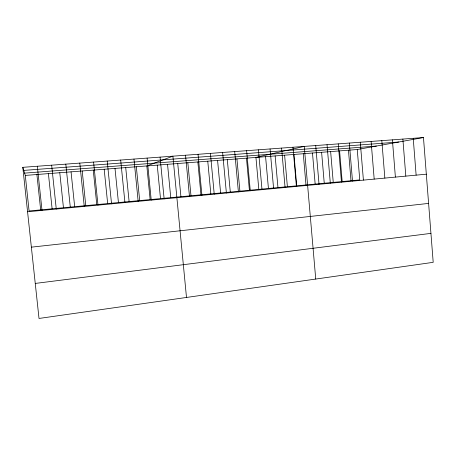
<?xml version="1.0" encoding="UTF-8"?>
<svg xmlns="http://www.w3.org/2000/svg" width="456" height="456" viewBox="0 0 456 456"><rect width="100%" height="100%" fill="white"/><g stroke="black" fill="none" stroke-linecap="round" stroke-linejoin="round"><path stroke-width="0.68" d="M22.8 167.329L25.285 175.417L357.247 149.522L423.464 137.547L433.2 262.331L39.011 318.453L22.8 167.329L423.464 137.547M35.255 283.432L430.943 233.369M31.361 247.158L428.6 203.404M27.565 211.766L426.326 174.192M24.584 173.126L376.451 146.051M23.746 170.407L398.795 142.01M37.324 166.246L42.015 210.404M36.902 174.511L40.664 209.88M25.285 175.417L29.093 210.968L359.767 179.903L357.247 149.522M65.812 164.131L70.355 207.736M59.787 172.721L63.452 207.736M51.659 165.18L56.276 209.059M48.404 173.611L52.115 208.802M82.211 170.977L85.779 205.639M79.789 163.094L84.257 206.425M71.056 171.844L74.67 206.682M115.003 168.418L118.44 202.572M107.217 161.053L111.549 203.855M104.185 169.261L107.662 203.587M93.594 162.068L97.989 205.132M93.252 170.111L96.775 204.607M136.327 166.754L139.678 200.577M133.973 159.064L138.162 201.347M125.719 167.58L129.111 201.569M120.68 160.05L124.938 202.589M160.073 157.126L164.137 198.896M157.234 165.123L160.501 198.622M147.1 158.089L151.227 200.116M150.144 199.597L146.832 165.933L172.887 156.174L186.493 297.454M177.737 163.522L180.924 196.701M167.54 164.32L170.761 197.659M207.765 161.179L210.832 193.891M198.052 154.299L201.928 195.333M197.853 161.954L200.959 194.82M187.843 162.735L190.99 195.755M185.546 155.228L189.485 196.507M227.305 159.657L230.297 192.067M222.625 152.475L226.387 193.03M217.58 160.415L220.613 192.974M210.415 153.381L214.229 194.176M246.628 150.691L250.27 190.779M246.479 158.164L249.403 190.272M236.938 158.905L239.896 191.161M234.697 151.58L238.397 191.896M275.145 155.923L277.96 187.587M270.072 148.947L273.606 188.579M265.586 156.67L268.436 188.482M258.415 149.813L262.006 189.673M258.82 189.382L255.936 157.423L304.243 146.41L315.74 279.055M293.989 154.459L296.736 185.826M292.98 147.248L296.411 186.43M284.612 155.188L287.388 186.703M281.591 148.092L285.074 187.501M321.605 152.304L324.25 183.238M315.712 145.555L319.035 184.298M312.485 153.011L315.164 184.093M303.28 153.729L305.993 184.954M339.589 150.902L342.171 181.556M338.249 143.879L341.476 182.183M330.64 151.597L333.25 182.394M327.043 144.712L330.321 183.238M360.28 142.243L363.409 180.12M349.33 143.059L352.505 181.146M348.458 150.206L351.006 180.724M381.814 140.642L384.853 178.096M371.11 141.44L374.188 179.1M413.227 138.31L416.128 175.15M402.87 139.08L405.817 176.124M392.399 139.855L395.392 177.105"/></g></svg>
